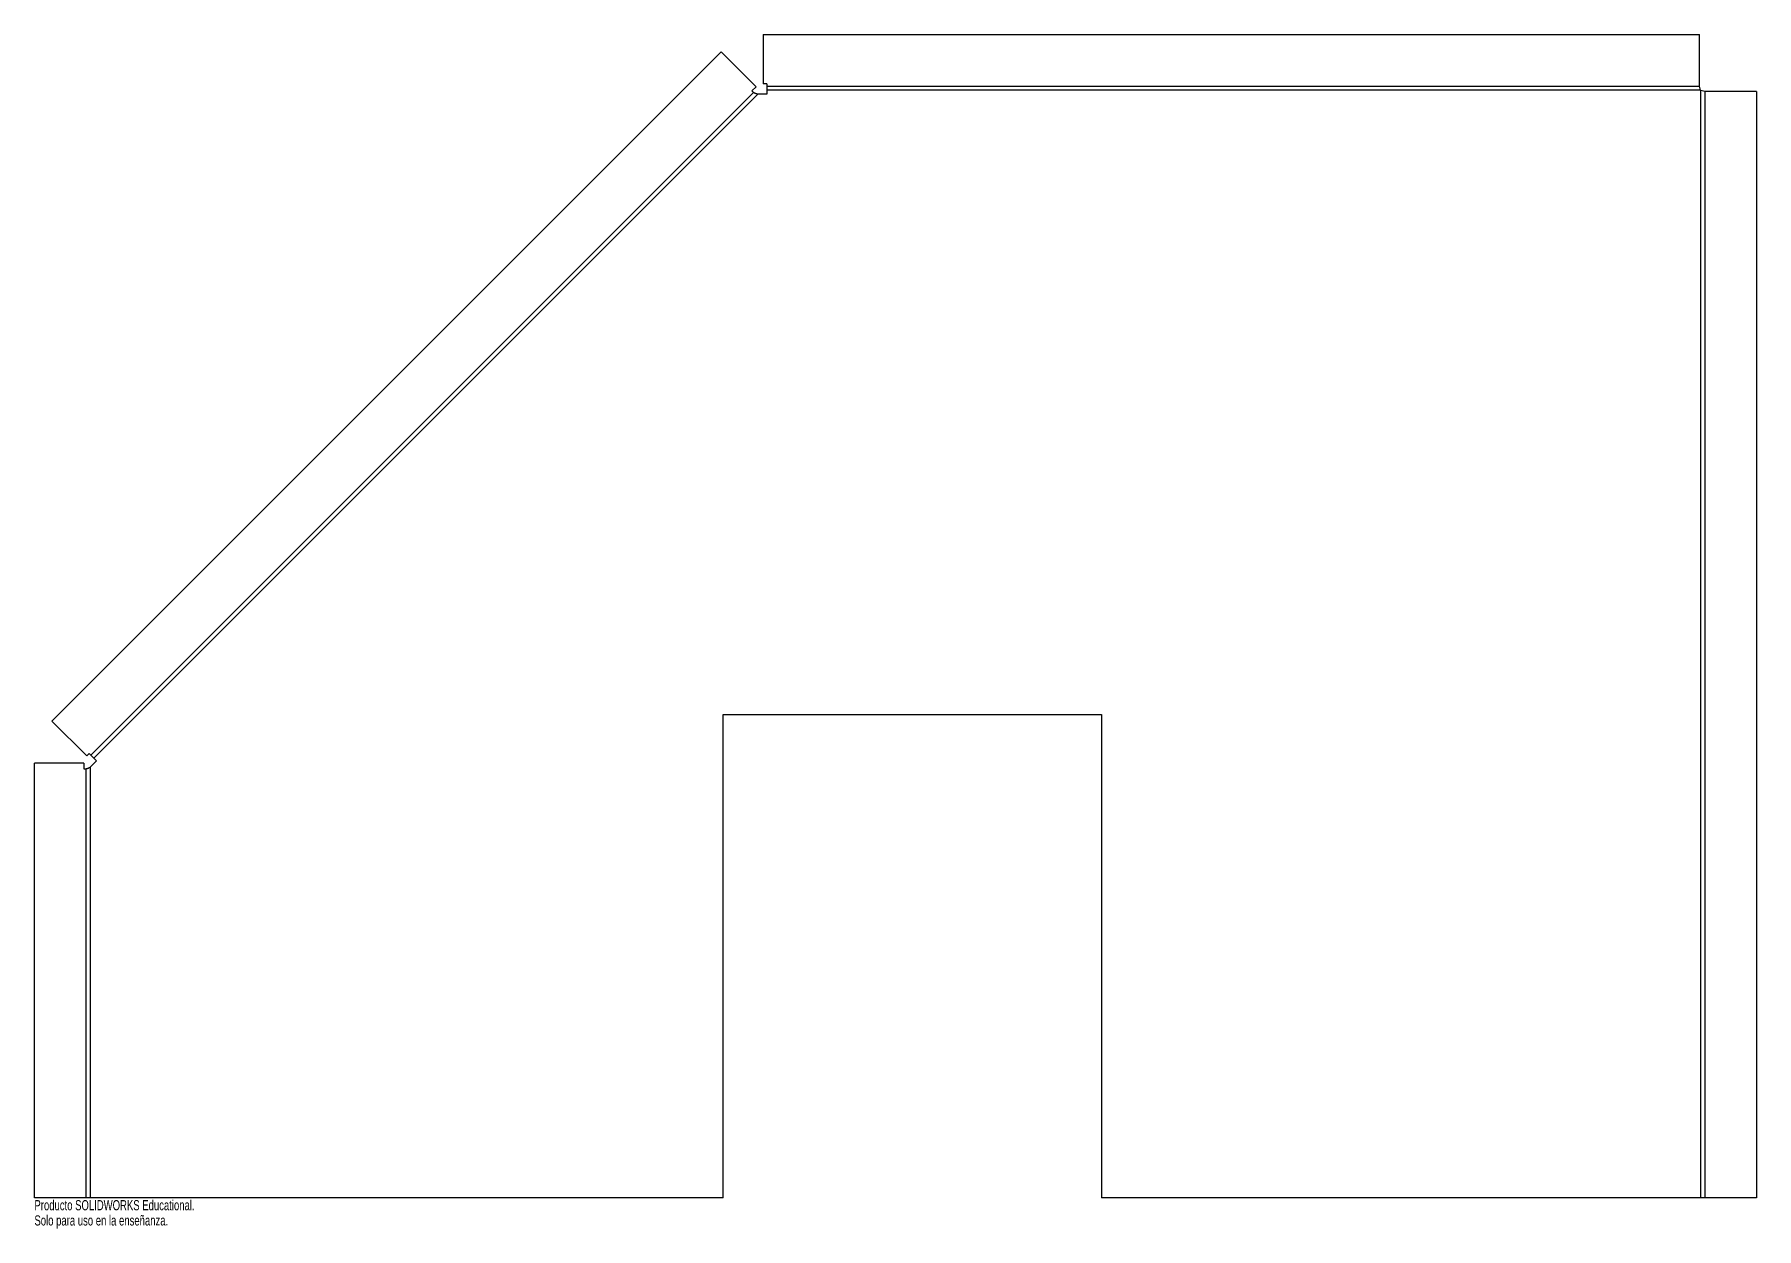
# Model space of a CAD drawing. Header units: millimetres. Extents: x -794 to 26, y -15 to 554.
import ezdxf

# ---------------------------------------------------------------- set-up
doc = ezdxf.new("R2010")
doc.units = ezdxf.units.MM
doc.styles.add('SLDTEXTSTYLE0', font='TXT', dxfattribs={"width": 0.7})

msp = doc.modelspace()

# ---------------------------------------------------------------- linework, layer by layer
at = {"color": 7, "linetype": 'Continuous', "lineweight": 25}
for p, q in [((-446.92, 553.7), (-446.92, 530.22)), ((-446.92, 553.7), (-1.41, 553.7)), ((-1.41, 529.13), (-1.41, 553.7)), ((-785.41, 226.94), (-466.94, 545.41)), ((-450.33, 528.8), (-466.94, 545.41)), ((-766.88, 210.72), (-451.52, 526.09)), ((-449.53, 525.28), (-765.49, 209.33)), ((-450.33, 528.8), (-452.28, 526.85)), ((-452.28, 526.85), (-451.52, 526.09)), ((-445.28, 525.28), (-449.53, 525.28)), ((-445.28, 530.22), (-446.92, 530.22)), ((-445.28, 530.22), (-445.28, 525.28)), ((-445.28, 529.13), (-1.41, 529.13)), ((-1.04, 527.16), (-445.28, 527.16)), ((-1.04, 527.16), (-1.41, 529.13)), ((-1.04, 526.96), (-1.04, 527.16)), ((-0.84, 526.96), (-1.04, 526.96)), ((-0.84, 0), (-0.84, 526.96)), ((1.13, 526.59), (-0.84, 526.96)), ((1.13, 526.59), (1.13, 0)), ((25.7, 526.59), (1.13, 526.59)), ((25.7, 526.59), (25.7, 0)), ((-466, 230), (-286, 230)), ((-466, 0), (-466, 230)), ((-286, 230), (-286, 0)), ((-785.41, 226.94), (-768.8, 210.33)), ((-793.7, 0), (-793.7, 206.92)), ((-770.22, 206.92), (-793.7, 206.92)), ((-770.22, 206.92), (-770.22, 204.16)), ((-767.65, 211.49), (-768.8, 210.33)), ((-767.65, 211.49), (-764.16, 208)), ((-764.16, 208), (-767.16, 204.99)), ((-767.16, 204.99), (-767.16, 0)), ((-770.22, 204.16), (-769.13, 204.16)), ((-769.13, 0), (-769.13, 204.16)), ((-466, 0), (-793.7, 0)), ((25.7, 0), (-286, 0))]:
    msp.add_line(p, q, dxfattribs=at)
for points in [[(-449.53, 525.28), (-449.63, 525.3), (-449.82, 525.35), (-450.1, 525.42), (-450.35, 525.49), (-450.59, 525.57), (-450.81, 525.66), (-451.02, 525.76), (-451.2, 525.86), (-451.37, 525.97), (-451.47, 526.05), (-451.52, 526.09)], [(-767.16, 204.99), (-767.25, 204.94), (-767.41, 204.83), (-767.66, 204.69), (-767.89, 204.56), (-768.12, 204.45), (-768.34, 204.36), (-768.55, 204.28), (-768.75, 204.22), (-768.94, 204.18), (-769.07, 204.17), (-769.13, 204.16)]]:
    msp.add_open_spline(points, degree=3, knots=[0, 0, 0, 0, 0.13893, 0.270332, 0.394387, 0.511311, 0.62136, 0.724844, 0.822133, 0.913673, 1, 1, 1, 1], dxfattribs=at)

# ---------------------------------------------------------------- texts
at = {"color": 7, "linetype": 'Continuous', "char_height": 4.8336, "attachment_point": 1, "style": 'SLDTEXTSTYLE0'}
for s, insert in [('Solo para uso en la enseñanza.', (-793.7, -8.27)), ('Producto SOLIDWORKS Educational.', (-793.7, -1.02))]:
    msp.add_mtext(s, dxfattribs=dict(at, insert=insert))

doc.saveas('drawing.dxf')
